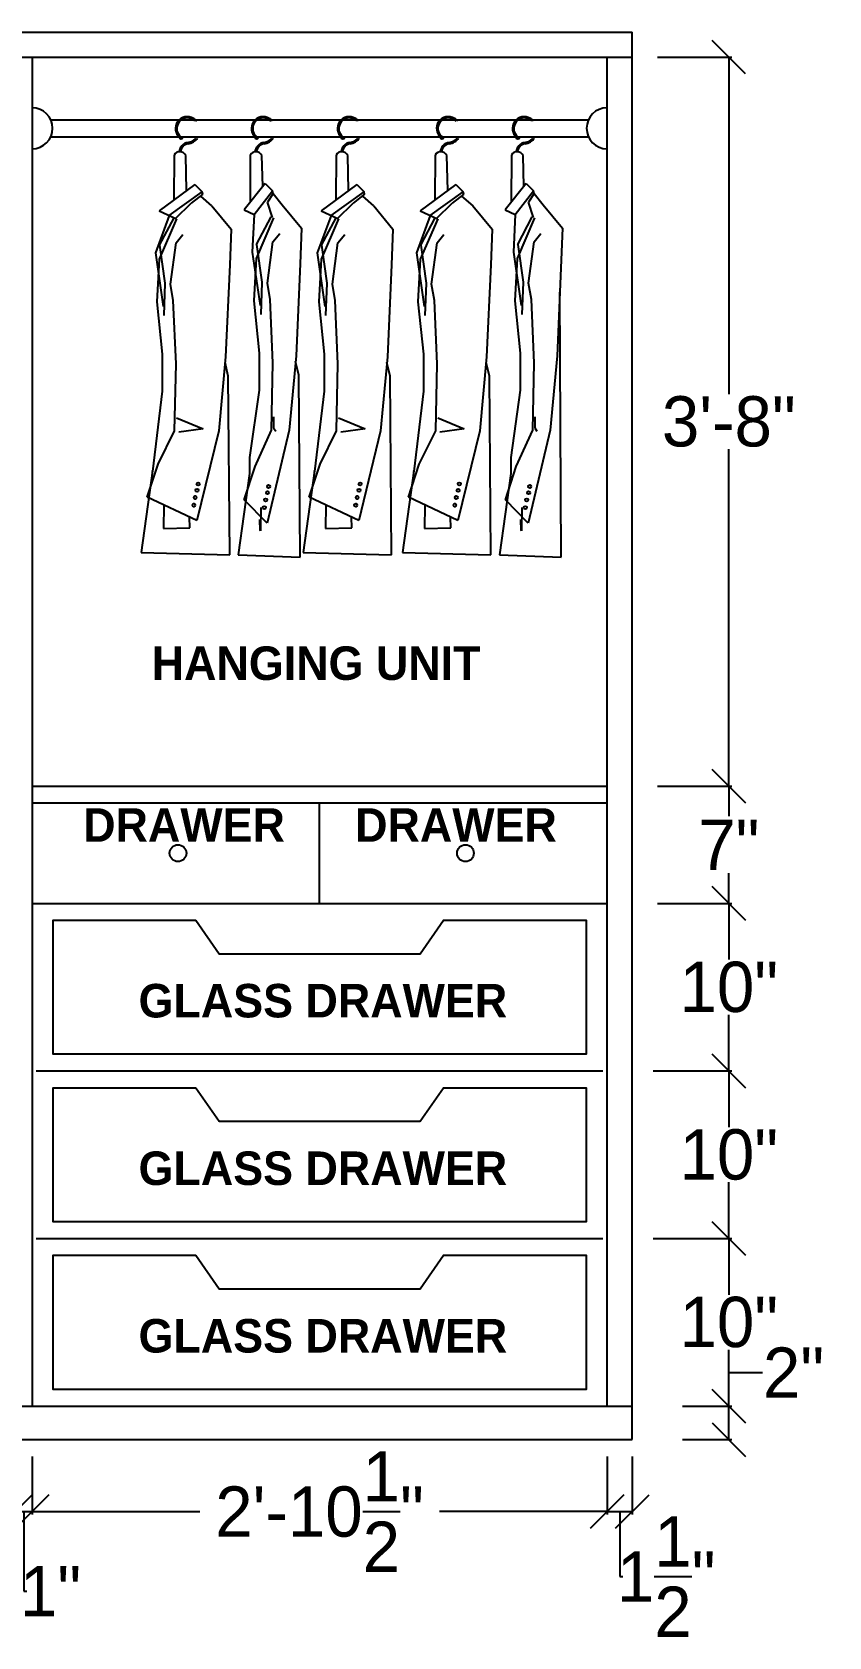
# Model space of a CAD drawing. Header units: inches. Extents: x -2624 to 3682, y -673 to 3670.
# Drawn here: x 406.8 to 454.3, y 1170.2 to 1266 of the extents above; entities that cross this region are included whole.
import ezdxf

# ---------------------------------------------------------------- set-up
doc = ezdxf.new("R2010")
doc.units = ezdxf.units.IN
doc.header["$MEASUREMENT"] = 0
doc.styles.add('HEMI', font='stylu.ttf')
doc.styles.get("Standard").update_dxf_attribs({"font": 'arial.ttf'})
doc.dimstyles.get("Standard").update_dxf_attribs({"dimtxt": 0.18, "dimasz": 0.18, "dimexe": 0.18, "dimexo": 0.0625, "dimgap": 0.09, "dimtad": 0, "dimtih": 1, "dimtoh": 1, "dimdec": 0, "dimzin": 0, "dimdsep": 46, "dimlunit": 4, "dimtxsty": 'Standard', "dimcen": 0.09, "dimadec": 0, "dimazin": 0, "dimtfac": 1, "dimtdec": 0, "dimtofl": 0, "dimtmove": 0, "dimatfit": 3, "dimfxl": 1, "dimtolj": 1, "dimtzin": 0, "dimarcsym": 0})

# ---------------------------------------------------------------- blocks, each defined once
blk = doc.blocks.new('rdth')
at = {"color": 18, "true_color": 0x000000}
for p, q in [((3607.319, 824.208), (3607.307, 822.228)), ((3607.87, 822.645), (3607.833, 824.186)), ((3610.687, 824.208), (3610.675, 822.119)), ((3611.234, 822.815), (3611.201, 824.186)), ((3614.477, 824.208), (3614.466, 822.228)), ((3615.028, 822.645), (3614.991, 824.186)), ((3618.86, 824.208), (3618.848, 822.228)), ((3619.411, 822.645), (3619.374, 824.186)), ((3622.228, 824.208), (3622.216, 822.119)), ((3622.775, 822.815), (3622.742, 824.186)), ((3608.23, 822.911), (3606.657, 821.747)), ((3607.102, 821.538), (3608.554, 822.586)), ((3608.23, 822.911), (3608.554, 822.586)), ((3608.582, 822.472), (3608.554, 822.586)), ((3611.344, 822.953), (3610.41, 821.789)), ((3610.854, 821.579), (3611.669, 822.627)), ((3611.344, 822.953), (3611.669, 822.627)), ((3611.697, 822.513), (3611.669, 822.627)), ((3615.388, 822.911), (3613.815, 821.747)), ((3614.26, 821.538), (3615.712, 822.586)), ((3615.388, 822.911), (3615.712, 822.586)), ((3615.741, 822.472), (3615.712, 822.586)), ((3619.771, 822.911), (3618.198, 821.747)), ((3618.643, 821.538), (3620.095, 822.586)), ((3619.771, 822.911), (3620.095, 822.586)), ((3620.123, 822.472), (3620.095, 822.586)), ((3622.885, 822.953), (3621.951, 821.789)), ((3622.396, 821.579), (3623.21, 822.627)), ((3622.885, 822.953), (3623.21, 822.627)), ((3623.238, 822.513), (3623.21, 822.627)), ((3607.381, 821.406), (3608.071, 822.087)), ((3608.582, 822.472), (3608.071, 822.087)), ((3608.481, 822.396), (3608.977, 821.966)), ((3608.982, 821.966), (3609.835, 820.933)), ((3611.697, 822.513), (3611.449, 822.129)), ((3611.668, 821.448), (3611.449, 822.129)), ((3611.692, 822.506), (3612.092, 822.008)), ((3612.097, 822.007), (3612.949, 820.975)), ((3614.54, 821.406), (3615.229, 822.087)), ((3615.741, 822.472), (3615.229, 822.087)), ((3615.639, 822.396), (3616.136, 821.966)), ((3616.141, 821.966), (3616.993, 820.933)), ((3618.922, 821.406), (3619.612, 822.087)), ((3620.123, 822.472), (3619.612, 822.087)), ((3620.022, 822.396), (3620.518, 821.966)), ((3620.523, 821.966), (3621.376, 820.933)), ((3623.238, 822.513), (3622.99, 822.129)), ((3623.209, 821.448), (3622.99, 822.129)), ((3623.234, 822.506), (3623.633, 822.008)), ((3623.638, 822.007), (3624.49, 820.975)), ((3607.102, 821.538), (3606.488, 819.877)), ((3607.428, 821.389), (3606.653, 819.597)), ((3606.657, 821.747), (3607.427, 821.385)), ((3606.678, 820.217), (3607.318, 821.436)), ((3610.41, 821.789), (3610.854, 821.579)), ((3610.854, 821.579), (3610.775, 819.919)), ((3611.715, 821.43), (3610.94, 819.639)), ((3610.965, 820.259), (3611.605, 821.477)), ((3614.26, 821.538), (3613.646, 819.877)), ((3614.586, 821.389), (3613.811, 819.597)), ((3613.815, 821.747), (3614.585, 821.385)), ((3613.836, 820.217), (3614.477, 821.436)), ((3618.643, 821.538), (3618.029, 819.877)), ((3618.969, 821.389), (3618.194, 819.597)), ((3618.198, 821.747), (3618.968, 821.385)), ((3618.219, 820.217), (3618.859, 821.436)), ((3621.951, 821.789), (3622.396, 821.579)), ((3622.396, 821.579), (3622.316, 819.919)), ((3623.256, 821.43), (3622.481, 819.639)), ((3622.506, 820.259), (3623.146, 821.477)), ((3607.402, 820.326), (3607.706, 820.69)), ((3609.835, 820.933), (3609.774, 819.354)), ((3611.689, 820.368), (3611.993, 820.732)), ((3612.949, 820.975), (3612.888, 819.396)), ((3614.561, 820.326), (3614.864, 820.69)), ((3616.993, 820.933), (3616.932, 819.354)), ((3618.943, 820.326), (3619.247, 820.69)), ((3621.376, 820.933), (3621.315, 819.354)), ((3623.23, 820.368), (3623.534, 820.732)), ((3624.49, 820.975), (3624.247, 815.327)), ((3606.488, 819.877), (3606.829, 817.517)), ((3606.678, 820.217), (3606.914, 818.541)), ((3607.159, 818.504), (3607.402, 820.326)), ((3610.775, 819.919), (3611.116, 817.558)), ((3610.965, 820.259), (3611.201, 818.582)), ((3611.446, 818.546), (3611.689, 820.368)), ((3613.646, 819.877), (3613.987, 817.517)), ((3613.836, 820.217), (3614.073, 818.541)), ((3614.317, 818.504), (3614.561, 820.326)), ((3618.029, 819.877), (3618.37, 817.517)), ((3618.219, 820.217), (3618.456, 818.541)), ((3618.7, 818.504), (3618.943, 820.326)), ((3622.316, 819.919), (3622.657, 817.558)), ((3622.506, 820.259), (3622.742, 818.582)), ((3622.987, 818.546), (3623.23, 820.368)), ((3606.653, 819.597), (3606.551, 817.715)), ((3609.774, 819.354), (3609.591, 815.286)), ((3610.94, 819.639), (3610.838, 817.756)), ((3612.888, 819.396), (3612.706, 815.327)), ((3613.811, 819.597), (3613.71, 817.715)), ((3616.932, 819.354), (3616.75, 815.286)), ((3618.194, 819.597), (3618.092, 817.715)), ((3621.315, 819.354), (3621.132, 815.286)), ((3622.481, 819.639), (3622.379, 817.756)), ((3606.914, 818.541), (3606.858, 817.119)), ((3607.281, 817.775), (3607.159, 818.504)), ((3611.201, 818.582), (3611.144, 817.16)), ((3611.568, 817.817), (3611.446, 818.546)), ((3614.073, 818.541), (3614.016, 817.119)), ((3614.439, 817.775), (3614.317, 818.504)), ((3618.456, 818.541), (3618.399, 817.119)), ((3618.822, 817.775), (3618.7, 818.504)), ((3622.742, 818.582), (3622.685, 817.16)), ((3623.109, 817.817), (3622.987, 818.546)), ((3606.551, 817.715), (3606.794, 815.407)), ((3607.402, 814.982), (3607.281, 817.775)), ((3610.838, 817.756), (3611.081, 815.449)), ((3611.689, 815.023), (3611.568, 817.817)), ((3613.71, 817.715), (3613.953, 815.407)), ((3614.561, 814.982), (3614.439, 817.775)), ((3618.092, 817.715), (3618.335, 815.407)), ((3618.943, 814.982), (3618.822, 817.775)), ((3622.379, 817.756), (3622.622, 815.449)), ((3623.23, 815.023), (3623.109, 817.817)), ((3624.429, 806.421), (3624.369, 818.151)), ((3606.794, 815.407), (3606.794, 813.767)), ((3607.341, 812.006), (3607.402, 814.982)), ((3609.591, 815.286), (3609.288, 812.006)), ((3609.713, 814.435), (3609.568, 815.036)), ((3611.081, 815.449), (3611.081, 813.809)), ((3611.628, 812.048), (3611.689, 815.023)), ((3612.706, 815.327), (3612.402, 812.048)), ((3612.828, 814.477), (3612.683, 815.078)), ((3613.953, 815.407), (3613.953, 813.767)), ((3614.5, 812.006), (3614.561, 814.982)), ((3616.75, 815.286), (3616.446, 812.006)), ((3616.871, 814.435), (3616.727, 815.036)), ((3618.335, 815.407), (3618.335, 813.767)), ((3618.882, 812.006), (3618.943, 814.982)), ((3621.132, 815.286), (3620.829, 812.006)), ((3621.254, 814.435), (3621.109, 815.036)), ((3622.622, 815.449), (3622.622, 813.809)), ((3623.169, 812.048), (3623.23, 815.023)), ((3624.247, 815.327), (3623.943, 812.048)), ((3609.774, 806.532), (3609.713, 814.435)), ((3612.888, 806.421), (3612.828, 814.477)), ((3616.932, 806.532), (3616.871, 814.435)), ((3621.315, 806.532), (3621.254, 814.435)), ((3606.794, 813.767), (3606.369, 810.215)), ((3611.081, 813.809), (3610.656, 810.833)), ((3613.953, 813.767), (3613.527, 810.215)), ((3618.335, 813.767), (3617.91, 810.215)), ((3622.622, 813.809), (3622.197, 810.833)), ((3606.612, 810.54), (3607.341, 812.006)), ((3607.43, 812.593), (3608.601, 812.105)), ((3608.601, 812.105), (3607.528, 811.949)), ((3609.288, 812.006), (3608.32, 808.045)), ((3610.899, 810.429), (3611.628, 812.048)), ((3612.402, 812.048), (3611.435, 807.934)), ((3611.717, 812.634), (3611.716, 812.147)), ((3611.716, 812.147), (3611.815, 811.991)), ((3613.77, 810.54), (3614.5, 812.006)), ((3614.588, 812.593), (3615.76, 812.105)), ((3615.76, 812.105), (3614.686, 811.949)), ((3616.446, 812.006), (3615.478, 808.045)), ((3618.153, 810.54), (3618.882, 812.006)), ((3618.971, 812.593), (3620.143, 812.105)), ((3620.143, 812.105), (3619.069, 811.949)), ((3620.829, 812.006), (3619.861, 808.045)), ((3622.44, 810.429), (3623.169, 812.048)), ((3623.943, 812.048), (3622.976, 807.934)), ((3623.258, 812.634), (3623.257, 812.147)), ((3623.257, 812.147), (3623.356, 811.991)), ((3606.132, 809.077), (3606.612, 810.54)), ((3610.656, 810.833), (3610.656, 810.126)), ((3613.29, 809.077), (3613.77, 810.54)), ((3617.673, 809.077), (3618.153, 810.54)), ((3622.197, 810.833), (3622.197, 810.126)), ((3606.369, 810.236), (3605.868, 806.634)), ((3606.369, 810.215), (3606.369, 810.236)), ((3610.656, 810.126), (3610.155, 806.523)), ((3610.419, 808.966), (3610.899, 810.429)), ((3613.527, 810.236), (3613.026, 806.634)), ((3613.527, 810.215), (3613.527, 810.236)), ((3617.91, 810.236), (3617.409, 806.634)), ((3617.91, 810.215), (3617.91, 810.236)), ((3622.197, 810.126), (3621.696, 806.523)), ((3621.96, 808.966), (3622.44, 810.429)), ((3608.32, 808.045), (3606.132, 809.077)), ((3606.866, 808.731), (3606.849, 807.7)), ((3611.435, 807.934), (3610.419, 808.966)), ((3611.153, 808.62), (3611.136, 807.589)), ((3615.478, 808.045), (3613.29, 809.077)), ((3614.024, 808.731), (3614.007, 807.7)), ((3619.861, 808.045), (3617.673, 809.077)), ((3618.407, 808.731), (3618.39, 807.7)), ((3622.976, 807.934), (3621.96, 808.966)), ((3622.694, 808.62), (3622.677, 807.589)), ((3606.849, 807.7), (3608.01, 807.72)), ((3608.01, 807.72), (3607.995, 808.198)), ((3611.124, 807.609), (3611.11, 808.087)), ((3614.007, 807.7), (3615.168, 807.72)), ((3615.168, 807.72), (3615.153, 808.198)), ((3618.39, 807.7), (3619.551, 807.72)), ((3619.551, 807.72), (3619.536, 808.198)), ((3622.665, 807.609), (3622.651, 808.087)), ((3611.136, 807.589), (3611.124, 807.609)), ((3622.677, 807.589), (3622.665, 807.609)), ((3605.868, 806.634), (3609.774, 806.532)), ((3610.155, 806.523), (3612.888, 806.421)), ((3613.026, 806.634), (3616.932, 806.532)), ((3617.409, 806.634), (3621.315, 806.532)), ((3621.696, 806.523), (3624.429, 806.421))]:
    blk.add_line(p, q, dxfattribs=at)
for centre, radius in [((3607.618, 824.965), 0.055), ((3610.972, 824.965), 0.055), ((3614.777, 824.965), 0.055), ((3619.159, 824.965), 0.055), ((3622.513, 824.965), 0.055), ((3608.25, 809.065), 0.0683), ((3608.333, 809.383), 0.0683), ((3608.381, 809.661), 0.0683), ((3611.448, 809.273), 0.0683), ((3611.496, 809.55), 0.0683), ((3615.408, 809.065), 0.0683), ((3615.491, 809.383), 0.0683), ((3615.54, 809.661), 0.0683), ((3619.791, 809.065), 0.0683), ((3619.874, 809.383), 0.0683), ((3619.922, 809.661), 0.0683), ((3622.989, 809.273), 0.0683), ((3623.037, 809.55), 0.0683), ((3608.187, 808.726), 0.0683), ((3611.302, 808.615), 0.0683), ((3611.364, 808.954), 0.0683), ((3615.346, 808.726), 0.0683), ((3619.728, 808.726), 0.0683), ((3622.843, 808.615), 0.0683), ((3622.905, 808.954), 0.0683)]:
    blk.add_circle(centre, radius, dxfattribs=at)
for centre, radius, start, end in [((3607.901, 825.384), 0.522, 58.88889, 230.40938), ((3607.901, 825.384), 0.465, 58.88889, 230.40938), ((3607.856, 825.309), 0.552, 46.20836, 58.88889), ((3607.856, 825.309), 0.609, 40.83099, 58.88889), ((3611.255, 825.384), 0.522, 58.88889, 230.40938), ((3611.255, 825.384), 0.465, 58.88889, 230.40938), ((3611.21, 825.309), 0.552, 46.20836, 58.88889), ((3611.21, 825.309), 0.609, 40.83099, 58.88889), ((3615.06, 825.384), 0.522, 58.88889, 230.40938), ((3615.06, 825.384), 0.465, 58.88889, 230.40938), ((3615.015, 825.309), 0.552, 46.20836, 58.88889), ((3615.015, 825.309), 0.609, 40.83099, 58.88889), ((3619.442, 825.384), 0.522, 58.88889, 230.40938), ((3619.442, 825.384), 0.465, 58.88889, 230.40938), ((3619.397, 825.309), 0.552, 46.20836, 58.88889), ((3619.397, 825.309), 0.609, 40.83099, 58.88889), ((3622.796, 825.384), 0.522, 58.88889, 230.40938), ((3622.796, 825.384), 0.465, 58.88889, 230.40938), ((3622.751, 825.309), 0.552, 46.20836, 58.88889), ((3622.751, 825.309), 0.609, 40.83099, 58.88889), ((3607.999, 824.311), 0.457, 98.14379, 177.87173), ((3607.856, 825.309), 0.552, 278.14379, 320.73107), ((3607.856, 825.309), 0.609, 278.14379, 325.01876), ((3611.353, 824.311), 0.457, 98.14379, 177.87173), ((3611.21, 825.309), 0.552, 278.14379, 320.73107), ((3611.21, 825.309), 0.609, 278.14379, 325.01876), ((3615.157, 824.311), 0.457, 98.14379, 177.87173), ((3615.015, 825.309), 0.552, 278.14379, 320.73107), ((3615.015, 825.309), 0.609, 278.14379, 325.01876), ((3619.54, 824.311), 0.457, 98.14379, 177.87173), ((3619.397, 825.309), 0.552, 278.14379, 320.73107), ((3619.397, 825.309), 0.609, 278.14379, 325.01876), ((3622.894, 824.311), 0.457, 98.14379, 177.87173), ((3622.751, 825.309), 0.552, 278.14379, 320.73107), ((3622.751, 825.309), 0.609, 278.14379, 325.01876), ((3607.57, 824.068), 0.288, 24.24192, 150.77828), ((3607.999, 824.311), 0.4, 98.14379, 177.7449), ((3610.938, 824.068), 0.288, 24.24192, 150.77828), ((3611.353, 824.311), 0.4, 98.14379, 177.7449), ((3614.728, 824.068), 0.288, 24.24192, 150.77828), ((3615.157, 824.311), 0.4, 98.14379, 177.7449), ((3619.111, 824.068), 0.288, 24.24192, 150.77828), ((3619.54, 824.311), 0.4, 98.14379, 177.7449), ((3622.479, 824.068), 0.288, 24.24192, 150.77828), ((3622.894, 824.311), 0.4, 98.14379, 177.7449)]:
    blk.add_arc(centre, radius, start, end, dxfattribs=at)
blk = doc.blocks.new('_Oblique')
at = {"color": 0, "linetype": 'ByBlock', "lineweight": -2}
blk.add_line((-0.5, -0.5), (0.5, 0.5), dxfattribs=at)
blk = doc.blocks.new('*D46')
at = {"color": 5, "lineweight": -2, "transparency": 16777216}
for p, q in [((448.333, 1183.952), (448.333, 1185.952)), ((448.333, 1185.952), (450.333, 1185.952)), ((448.333, 1181.952), (448.333, 1183.952))]:
    blk.add_line(p, q, dxfattribs=at)
at = {"color": 254, "lineweight": -2, "transparency": 16777216}
for p, q in [((445.571, 1183.952), (448.513, 1183.952)), ((445.571, 1181.952), (448.513, 1181.952))]:
    blk.add_line(p, q, dxfattribs=at)
at = {"layer": 'Defpoints', "color": 0, "transparency": 16777216}
for p in [(442.571, 1183.952), (448.333, 1183.952), (442.571, 1181.952)]:
    blk.add_point(p, dxfattribs=at)
at = {"color": 5, "lineweight": -2, "transparency": 16777216, "xscale": 2, "yscale": 2, "zscale": 2}
for p, rotation in [((448.333, 1183.952), 90), ((448.333, 1181.952), 270)]:
    blk.add_blockref('_Oblique', p, dxfattribs=dict(at, rotation=rotation))
at = {"color": 5, "transparency": 16777216, "insert": (452.196, 1185.952), "char_height": 3, "attachment_point": 5, "style": 'HEMI'}
blk.add_mtext('\\A1;2"', dxfattribs=at)
blk = doc.blocks.new('*D47')
at = {"color": 254, "lineweight": -2, "transparency": 16777216}
for p, q in [((443.821, 1193.952), (448.513, 1193.952)), ((445.571, 1183.952), (448.513, 1183.952))]:
    blk.add_line(p, q, dxfattribs=at)
at = {"color": 5, "lineweight": -2, "transparency": 16777216}
for p, q in [((448.333, 1193.952), (448.333, 1190.596)), ((448.333, 1183.952), (448.333, 1187.309))]:
    blk.add_line(p, q, dxfattribs=at)
at = {"layer": 'Defpoints', "color": 0, "transparency": 16777216}
for p in [(440.821, 1193.952), (448.333, 1193.952), (442.571, 1183.952)]:
    blk.add_point(p, dxfattribs=at)
at = {"color": 5, "lineweight": -2, "transparency": 16777216, "xscale": 2, "yscale": 2, "zscale": 2}
for p, rotation in [((448.333, 1193.952), 90), ((448.333, 1183.952), 270)]:
    blk.add_blockref('_Oblique', p, dxfattribs=dict(at, rotation=rotation))
at = {"color": 5, "transparency": 16777216, "insert": (448.333, 1188.952), "char_height": 3, "attachment_point": 5, "style": 'HEMI'}
blk.add_mtext('\\A1;10"', dxfattribs=at)
blk = doc.blocks.new('*D48')
at = {"color": 254, "lineweight": -2, "transparency": 16777216}
for p, q in [((443.821, 1203.952), (448.513, 1203.952)), ((443.821, 1193.952), (448.513, 1193.952))]:
    blk.add_line(p, q, dxfattribs=at)
at = {"color": 5, "lineweight": -2, "transparency": 16777216}
for p, q in [((448.333, 1203.952), (448.333, 1200.596)), ((448.333, 1193.952), (448.333, 1197.309))]:
    blk.add_line(p, q, dxfattribs=at)
at = {"layer": 'Defpoints', "color": 0, "transparency": 16777216}
for p in [(440.821, 1203.952), (448.333, 1203.952), (440.821, 1193.952)]:
    blk.add_point(p, dxfattribs=at)
at = {"color": 5, "lineweight": -2, "transparency": 16777216, "xscale": 2, "yscale": 2, "zscale": 2}
for p, rotation in [((448.333, 1203.952), 90), ((448.333, 1193.952), 270)]:
    blk.add_blockref('_Oblique', p, dxfattribs=dict(at, rotation=rotation))
at = {"color": 5, "transparency": 16777216, "insert": (448.333, 1198.952), "char_height": 3, "attachment_point": 5, "style": 'HEMI'}
blk.add_mtext('\\A1;10"', dxfattribs=at)
blk = doc.blocks.new('*D49')
at = {"color": 254, "lineweight": -2, "transparency": 16777216}
for p, q in [((444.071, 1213.952), (448.513, 1213.952)), ((443.821, 1203.952), (448.513, 1203.952))]:
    blk.add_line(p, q, dxfattribs=at)
at = {"color": 5, "lineweight": -2, "transparency": 16777216}
for p, q in [((448.333, 1213.952), (448.333, 1210.596)), ((448.333, 1203.952), (448.333, 1207.309))]:
    blk.add_line(p, q, dxfattribs=at)
at = {"layer": 'Defpoints', "color": 0, "transparency": 16777216}
for p in [(441.071, 1213.952), (448.333, 1213.952), (440.821, 1203.952)]:
    blk.add_point(p, dxfattribs=at)
at = {"color": 5, "lineweight": -2, "transparency": 16777216, "xscale": 2, "yscale": 2, "zscale": 2}
for p, rotation in [((448.333, 1213.952), 90), ((448.333, 1203.952), 270)]:
    blk.add_blockref('_Oblique', p, dxfattribs=dict(at, rotation=rotation))
at = {"color": 5, "transparency": 16777216, "insert": (448.333, 1208.952), "char_height": 3, "attachment_point": 5, "style": 'HEMI'}
blk.add_mtext('\\A1;10"', dxfattribs=at)
blk = doc.blocks.new('*D50')
at = {"color": 254, "lineweight": -2, "transparency": 16777216}
for p, q in [((444.071, 1220.952), (448.513, 1220.952)), ((444.071, 1213.952), (448.513, 1213.952))]:
    blk.add_line(p, q, dxfattribs=at)
at = {"color": 5, "lineweight": -2, "transparency": 16777216}
for p, q in [((448.333, 1220.952), (448.333, 1219.15)), ((448.333, 1213.952), (448.333, 1215.755))]:
    blk.add_line(p, q, dxfattribs=at)
at = {"layer": 'Defpoints', "color": 0, "transparency": 16777216}
for p in [(441.071, 1220.952), (448.333, 1220.952), (441.071, 1213.952)]:
    blk.add_point(p, dxfattribs=at)
at = {"color": 5, "lineweight": -2, "transparency": 16777216, "xscale": 2, "yscale": 2, "zscale": 2}
for p, rotation in [((448.333, 1220.952), 90), ((448.333, 1213.952), 270)]:
    blk.add_blockref('_Oblique', p, dxfattribs=dict(at, rotation=rotation))
at = {"color": 5, "transparency": 16777216, "insert": (448.333, 1217.452), "char_height": 3, "attachment_point": 5, "style": 'HEMI'}
blk.add_mtext('\\A1;7"', dxfattribs=at)
blk = doc.blocks.new('*D51')
at = {"color": 254, "lineweight": -2, "transparency": 16777216}
for p, q in [((444.071, 1264.452), (448.513, 1264.452)), ((444.071, 1220.952), (448.513, 1220.952))]:
    blk.add_line(p, q, dxfattribs=at)
at = {"color": 5, "lineweight": -2, "transparency": 16777216}
for p, q in [((448.333, 1264.452), (448.333, 1244.346)), ((448.333, 1220.952), (448.333, 1241.059))]:
    blk.add_line(p, q, dxfattribs=at)
at = {"layer": 'Defpoints', "color": 0, "transparency": 16777216}
for p in [(441.071, 1264.452), (448.333, 1264.452), (441.071, 1220.952)]:
    blk.add_point(p, dxfattribs=at)
at = {"color": 5, "lineweight": -2, "transparency": 16777216, "xscale": 2, "yscale": 2, "zscale": 2}
for p, rotation in [((448.333, 1264.452), 90), ((448.333, 1220.952), 270)]:
    blk.add_blockref('_Oblique', p, dxfattribs=dict(at, rotation=rotation))
at = {"color": 5, "transparency": 16777216, "insert": (448.333, 1242.702), "char_height": 3, "attachment_point": 5, "style": 'HEMI'}
blk.add_mtext('\\A1;3\'-8"', dxfattribs=at)
blk = doc.blocks.new('*D64')
at = {"color": 254, "lineweight": -2, "transparency": 16777216}
for p, q in [((405.771, 1180.952), (405.771, 1177.479)), ((406.771, 1180.952), (406.771, 1177.479))]:
    blk.add_line(p, q, dxfattribs=at)
at = {"color": 5, "lineweight": -2, "transparency": 16777216}
for p, q in [((405.771, 1177.659), (406.771, 1177.659)), ((406.271, 1177.659), (406.271, 1172.912)), ((406.271, 1172.912), (406.451, 1172.912))]:
    blk.add_line(p, q, dxfattribs=at)
at = {"layer": 'Defpoints', "color": 0, "transparency": 16777216}
for p in [(405.771, 1183.952), (406.771, 1183.952), (406.771, 1177.659)]:
    blk.add_point(p, dxfattribs=at)
at = {"color": 5, "lineweight": -2, "transparency": 16777216, "xscale": 2, "yscale": 2, "zscale": 2, "rotation": 180}
blk.add_blockref('_Oblique', (405.771, 1177.659), dxfattribs=at)
at = {"color": 5, "lineweight": -2, "transparency": 16777216, "xscale": 2, "yscale": 2, "zscale": 2}
blk.add_blockref('_Oblique', (406.771, 1177.659), dxfattribs=at)
at = {"color": 5, "transparency": 16777216, "insert": (407.873, 1172.912), "char_height": 3, "attachment_point": 5, "style": 'HEMI'}
blk.add_mtext('\\A1;1"', dxfattribs=at)
blk = doc.blocks.new('*D65')
at = {"color": 254, "lineweight": -2, "transparency": 16777216}
for p, q in [((406.771, 1180.952), (406.771, 1177.479)), ((441.071, 1180.952), (441.071, 1177.479))]:
    blk.add_line(p, q, dxfattribs=at)
at = {"color": 5, "lineweight": -2, "transparency": 16777216}
for p, q in [((406.771, 1177.659), (416.77, 1177.659)), ((441.071, 1177.659), (431.072, 1177.659))]:
    blk.add_line(p, q, dxfattribs=at)
at = {"layer": 'Defpoints', "color": 0, "transparency": 16777216}
for p in [(406.771, 1183.952), (441.071, 1183.952), (441.071, 1177.659)]:
    blk.add_point(p, dxfattribs=at)
at = {"color": 5, "lineweight": -2, "transparency": 16777216, "xscale": 2, "yscale": 2, "zscale": 2, "rotation": 180}
blk.add_blockref('_Oblique', (406.771, 1177.659), dxfattribs=at)
at = {"color": 5, "lineweight": -2, "transparency": 16777216, "xscale": 2, "yscale": 2, "zscale": 2}
blk.add_blockref('_Oblique', (441.071, 1177.659), dxfattribs=at)
at = {"color": 5, "transparency": 16777216, "insert": (423.921, 1177.659), "char_height": 3, "attachment_point": 5, "style": 'HEMI'}
blk.add_mtext('\\A1;2\'-10{\\H1x;\\S1/2;}"', dxfattribs=at)
blk = doc.blocks.new('*D66')
at = {"color": 254, "lineweight": -2, "transparency": 16777216}
for p, q in [((441.071, 1180.952), (441.071, 1177.479)), ((442.571, 1180.952), (442.571, 1177.479))]:
    blk.add_line(p, q, dxfattribs=at)
at = {"color": 5, "lineweight": -2, "transparency": 16777216}
for p, q in [((441.071, 1177.659), (442.571, 1177.659)), ((441.821, 1177.659), (441.821, 1173.777)), ((441.821, 1173.777), (442.001, 1173.777))]:
    blk.add_line(p, q, dxfattribs=at)
at = {"layer": 'Defpoints', "color": 0, "transparency": 16777216}
for p in [(441.071, 1183.952), (442.571, 1183.952), (442.571, 1177.659)]:
    blk.add_point(p, dxfattribs=at)
at = {"color": 5, "lineweight": -2, "transparency": 16777216, "xscale": 2, "yscale": 2, "zscale": 2, "rotation": 180}
blk.add_blockref('_Oblique', (441.071, 1177.659), dxfattribs=at)
at = {"color": 5, "lineweight": -2, "transparency": 16777216, "xscale": 2, "yscale": 2, "zscale": 2}
blk.add_blockref('_Oblique', (442.571, 1177.659), dxfattribs=at)
at = {"color": 5, "transparency": 16777216, "insert": (444.597, 1173.777), "char_height": 3, "attachment_point": 5, "style": 'HEMI'}
blk.add_mtext('\\A1;1{\\H1x;\\S1/2;}"', dxfattribs=at)

msp = doc.modelspace()

# ---------------------------------------------------------------- linework, layer by layer
at = {"color": 18, "true_color": 0x000000}
for p, q in [((352.571, 1265.952), (442.571, 1265.952)), ((442.571, 1181.952), (442.571, 1265.952)), ((352.571, 1264.452), (442.571, 1264.452)), ((406.771, 1264.452), (406.771, 1183.952)), ((441.071, 1183.952), (441.071, 1264.452)), ((407.887, 1260.71), (439.955, 1260.71)), ((407.887, 1259.71), (439.955, 1259.71)), ((406.771, 1220.952), (441.071, 1220.952)), ((406.771, 1219.952), (441.071, 1219.952)), ((423.921, 1213.952), (423.921, 1219.952)), ((406.771, 1213.952), (441.071, 1213.952)), ((407.021, 1203.952), (440.821, 1203.952)), ((407.021, 1193.952), (440.821, 1193.952)), ((352.571, 1183.952), (442.571, 1183.952)), ((352.571, 1181.952), (442.571, 1181.952))]:
    msp.add_line(p, q, dxfattribs=at)
at = {"color": 143, "true_color": 0x7aafdf}
for points in [[(416.536, 1212.952), (417.921, 1210.952), (429.921, 1210.952), (431.306, 1212.952), (439.821, 1212.952), (439.821, 1204.952), (408.021, 1204.952), (408.021, 1212.952)], [(416.536, 1202.952), (417.921, 1200.952), (429.921, 1200.952), (431.306, 1202.952), (439.821, 1202.952), (439.821, 1194.952), (408.021, 1194.952), (408.021, 1202.952)], [(416.536, 1192.952), (417.921, 1190.952), (429.921, 1190.952), (431.306, 1192.952), (439.821, 1192.952), (439.821, 1184.952), (408.021, 1184.952), (408.021, 1192.952)]]:
    msp.add_lwpolyline(points, close=True, dxfattribs=at)
at = {"color": 18, "true_color": 0x000000}
for centre in [(415.471, 1216.952), (432.621, 1216.952)]:
    msp.add_circle(centre, 0.5, dxfattribs=at)
for centre, start, end in [((406.771, 1260.21), 270, 90), ((441.071, 1260.21), 90, 270)]:
    msp.add_arc(centre, 1.223, start, end, dxfattribs=at)

# ---------------------------------------------------------------- block references
at = {"xscale": 1.349456073416687, "yscale": 1.349456073416687, "zscale": 1.349456073416687}
msp.add_blockref('rdth', (-4452.675, 146.381), dxfattribs=at)

# ---------------------------------------------------------------- texts
at = {"color": 177, "lineweight": 5, "true_color": 0x293189, "char_height": 2, "attachment_point": 3, "rotation": 0.00944, "style": 'HEMI'}
for s, insert, width in [('\\pxqc;{\\fStylus BT|b1|i0|c0|p34;HANGING UNIT}', (433.388, 1229.291), 19.3517), ('\\pxqc;{\\fStylus BT|b1|i0|c0|p34;DRAWER}', (423.297, 1219.633), 14.92485), ('\\pxqc;{\\fStylus BT|b1|i0|c0|p34;DRAWER}', (439.52, 1219.633), 14.92485), ('\\pxqc;{\\fStylus BT|b1|i0|c0|p34;GLASS DRAWER}', (436.344, 1209.15), 24.45403), ('\\pxqc;{\\fStylus BT|b1|i0|c0|p34;GLASS DRAWER}', (436.344, 1199.15), 24.45403), ('\\pxqc;{\\fStylus BT|b1|i0|c0|p34;GLASS DRAWER}', (436.344, 1189.15), 24.45403)]:
    msp.add_mtext(s, dxfattribs=dict(at, insert=insert, width=width))

# ---------------------------------------------------------------- dimensions: what is measured, and where the dimension line sits
at = {"color": 18, "true_color": 0x000000}
for base, p1, p2, override, picture, middle in [((448.333393155, 1264.452309497), (441.070832283, 1220.952309497), (441.070832283, 1264.452309497), {"dimtxt": 3, "dimasz": 2, "dimexo": 3, "dimtxsty": 'HEMI', "dimblk": 'Oblique', "dimcen": 0, "dimclrd": 5, "dimclre": 254, "dimclrt": 5, "dimtmove": 1, "dimldrblk": 'Oblique', "dimfxl": 0.03937, "dimarcsym": 1}, '*D51', (448.333393155, 1242.702309497)), ((448.333, 1220.952), (441.071, 1213.952), (441.071, 1220.952), {"dimtxt": 3, "dimasz": 2, "dimexo": 3, "dimtxsty": 'HEMI', "dimblk": 'Oblique', "dimcen": 0, "dimclrd": 5, "dimclre": 254, "dimclrt": 5, "dimtmove": 1, "dimldrblk": 'Oblique', "dimfxl": 0.03937, "dimarcsym": 1}, '*D50', (448.333, 1217.452)), ((448.333, 1213.952), (440.821, 1203.952), (441.071, 1213.952), {"dimtxt": 3, "dimasz": 2, "dimexo": 3, "dimtxsty": 'HEMI', "dimblk": 'Oblique', "dimcen": 0, "dimclrd": 5, "dimclre": 254, "dimclrt": 5, "dimtmove": 1, "dimldrblk": 'Oblique', "dimfxl": 0.03937, "dimarcsym": 1}, '*D49', (448.333, 1208.952)), ((448.333, 1203.952), (440.821, 1193.952), (440.821, 1203.952), {"dimtxt": 3, "dimasz": 2, "dimexo": 3, "dimtxsty": 'HEMI', "dimblk": 'Oblique', "dimcen": 0, "dimclrd": 5, "dimclre": 254, "dimclrt": 5, "dimtmove": 1, "dimldrblk": 'Oblique', "dimfxl": 0.03937, "dimarcsym": 1}, '*D48', (448.333, 1198.952)), ((448.333, 1193.952), (442.571, 1183.952), (440.821, 1193.952), {"dimtxt": 3, "dimasz": 2, "dimexo": 3, "dimtxsty": 'HEMI', "dimblk": 'Oblique', "dimcen": 0, "dimclrd": 5, "dimclre": 254, "dimclrt": 5, "dimtmove": 1, "dimldrblk": 'Oblique', "dimfxl": 0.03937, "dimarcsym": 1}, '*D47', (448.333, 1188.952)), ((448.333, 1183.952), (442.571, 1181.952), (442.571, 1183.952), {"dimtxt": 3, "dimasz": 2, "dimexo": 3, "dimtxsty": 'HEMI', "dimblk": 'Oblique', "dimcen": 0, "dimclrd": 5, "dimclre": 254, "dimclrt": 5, "dimldrblk": 'Oblique', "dimfxl": 0.03937, "dimarcsym": 1}, '*D46', (452.196, 1185.952))]:
    dim = msp.add_linear_dim(base=base, p1=p1, p2=p2, angle=90, dimstyle='Standard', override=override, dxfattribs=at)
    dim.commit()
    dim.dimension.update_dxf_attribs({"geometry": picture, "text_midpoint": middle})
for base, p1, p2, picture, middle in [((406.771, 1177.659), (405.771, 1183.952), (406.771, 1183.952), '*D64', (406.541, 1172.912)), ((442.571, 1177.659), (441.071, 1183.952), (442.571, 1183.952), '*D66', (442.091, 1173.777))]:
    dim = msp.add_linear_dim(base=base, p1=p1, p2=p2, dimstyle='Standard', override={"dimtxt": 3, "dimasz": 2, "dimexo": 3, "dimdec": 1, "dimtxsty": 'HEMI', "dimblk": 'Oblique', "dimcen": 0, "dimclrd": 5, "dimclre": 254, "dimclrt": 5, "dimtdec": 1, "dimtmove": 1, "dimldrblk": 'Oblique', "dimfxl": 0.03937, "dimarcsym": 1}, dxfattribs=at)
    dim.commit()
    dim.dimension.update_dxf_attribs({"geometry": picture, "text_midpoint": middle, "dimtype": 160})
dim = msp.add_linear_dim(base=(441.071, 1177.659), p1=(406.771, 1183.952), p2=(441.071, 1183.952), dimstyle='Standard', override={"dimtxt": 3, "dimasz": 2, "dimexo": 3, "dimdec": 1, "dimtxsty": 'HEMI', "dimblk": 'Oblique', "dimcen": 0, "dimclrd": 5, "dimclre": 254, "dimclrt": 5, "dimtdec": 1, "dimtmove": 1, "dimldrblk": 'Oblique', "dimfxl": 0.03937, "dimarcsym": 1}, dxfattribs=at)
dim.commit()
dim.dimension.update_dxf_attribs({"geometry": '*D65', "text_midpoint": (423.921, 1177.659)})

doc.saveas('drawing.dxf')
